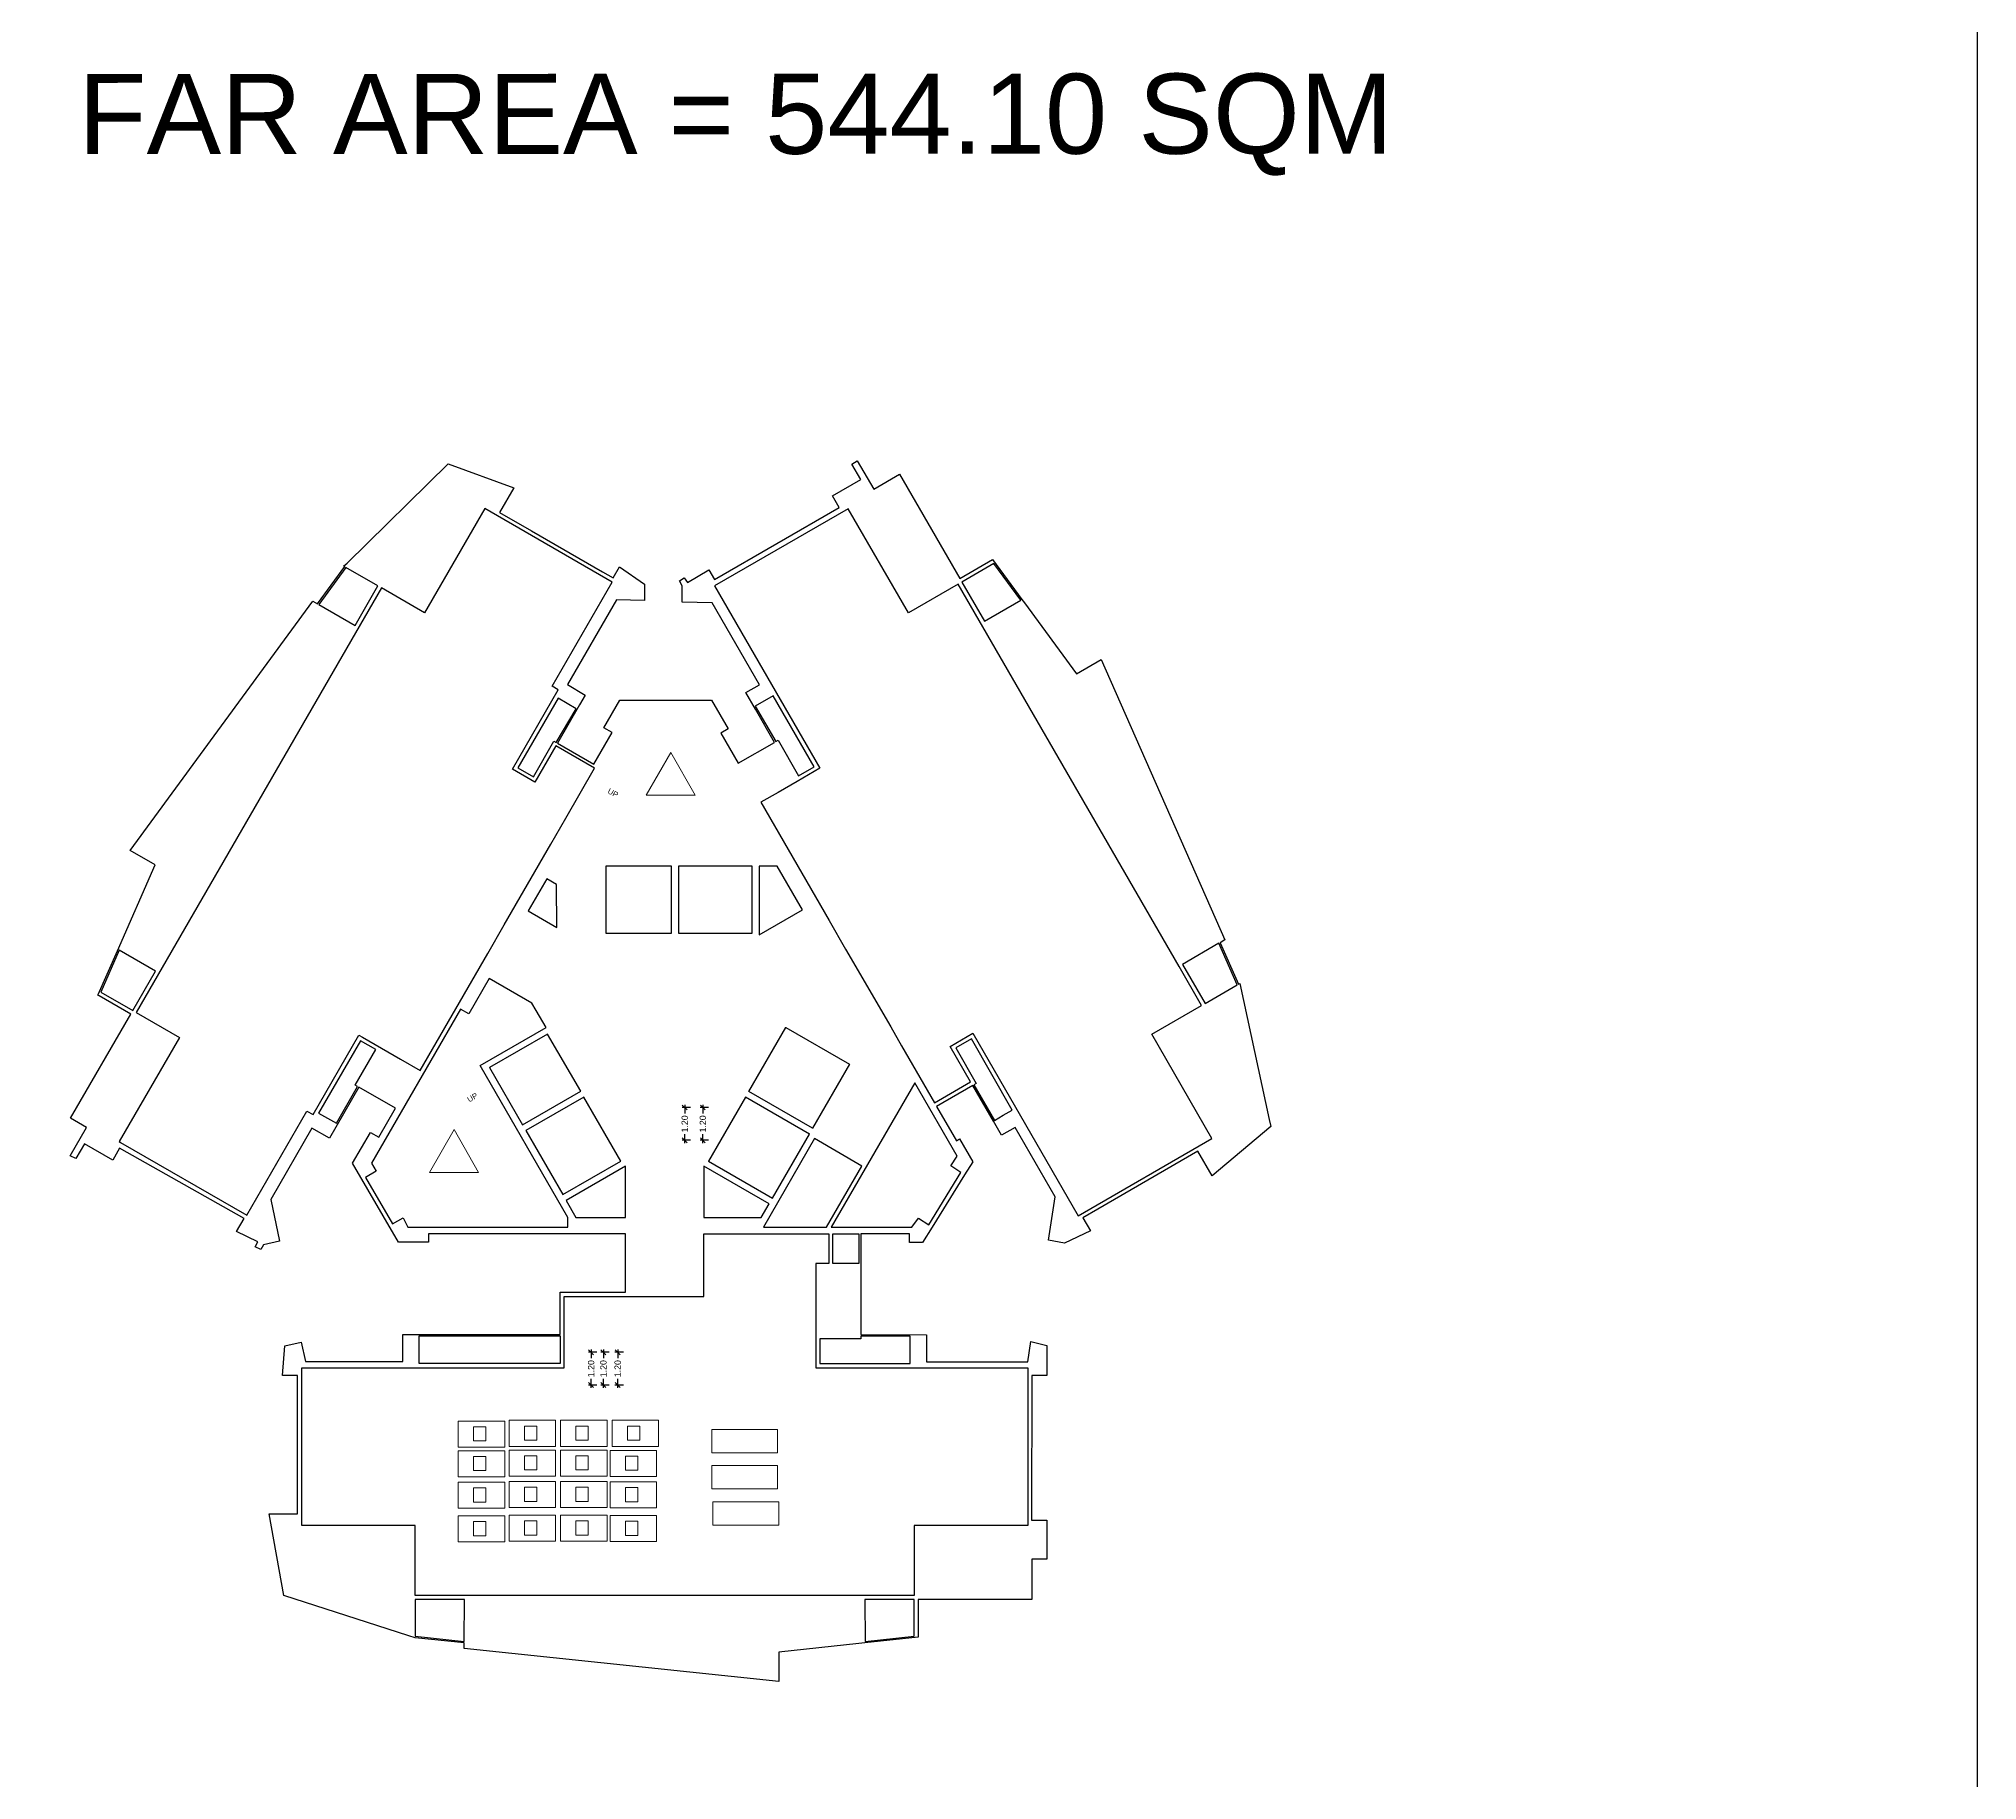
# Model space of a CAD drawing. Header units: metres. Extents: x 256329 to 886268, y -249371 to 355.
# Drawn here: x 281789.4 to 281860.3, y -478.9 to -415.3 of the extents above; entities that cross this region are included whole.
import ezdxf

# ---------------------------------------------------------------- set-up
doc = ezdxf.new("R2010")
doc.units = ezdxf.units.M
doc.header["$MEASUREMENT"] = 0
doc.header["$PDMODE"] = 35
doc.linetypes.add('CONTINOUS', pattern=[0])
doc.layers.get('0').update_dxf_attribs({"lineweight": 18})
doc.layers.get('Defpoints').update_dxf_attribs({"lineweight": 20})
doc.layers.add('A_TEXT', color=4, linetype='Continuous', lineweight=0, transparency=0.3)
for name, color, linetype, lineweight in [('BLK_1_FLR_34_BATH', 7, 'Continuous', 0), ('BLK_1_FLR_34_EXIT_WIDTH_DOOR', 7, 'Continuous', 0), ('BLK_1_FLR_34_LIFT_1', 1, 'Continuous', 0), ('BLK_1_FLR_34_LIFT_2', 1, 'Continuous', 0), ('BLK_1_FLR_34_LIFT_3', 1, 'Continuous', 0), ('BLK_1_FLR_34_LIFT_4', 7, 'Continuous', 0), ('BLK_1_FLR_34_LIFT_5', 1, 'Continuous', 0), ('BLK_1_FLR_34_LIFT_6', 1, 'Continuous', 0), ('BLK_1_FLR_34_UNITFA', 7, 'Continuous', 0)]:
    doc.layers.add(name, color=color, linetype=linetype, lineweight=lineweight)
for name, color, linetype in [('BLK_1_FLR_34_BLT_UP_AREA', 25, 'Continuous'), ('BLK_1_FLR_34_BLT_UP_AREA_DEDUCT', 25, 'Continuous'), ('BLK_1_FLR_34_CARPET_AREA', 25, 'Continuous'), ('BLK_1_FLR_34_FAR_AREA_DEDUCT', 7, 'Continuous'), ('BLK_1_FLR_34_WATER_CLOSET', 2, 'Continuous')]:
    doc.layers.add(name, color=color, linetype=linetype)
doc.layers.add('BLK_1_FLR_34_EXIT_WIDTH_STAIR', color=7, linetype='Continuous', plot=False)
doc.layers.add('SPA COMMENT', color=7, linetype='Continuous', true_color=0xeb0505)
doc.styles.add('Arial', font='arial.ttf')
doc.styles.get("Standard").update_dxf_attribs({"font": 'arial.ttf'})
doc.dimstyles.new('METRIC DIM', dxfattribs={"dimtxt": 0.23, "dimasz": 0.18, "dimexe": 0.1, "dimexo": 0.1, "dimgap": 0.09, "dimtad": 0, "dimzin": 0, "dimdsep": 46, "dimtxsty": 'Standard', "dimblk": 'OBLIQUE', "dimcen": 0, "dimdle": 0.1, "dimclrd": 147, "dimclre": 147, "dimclrt": 7, "dimadec": 0, "dimazin": 0, "dimtfac": 1, "dimtofl": 0, "dimtmove": 0, "dimatfit": 2, "dimfxl": 0.125, "dimtolj": 1, "dimtzin": 0, "dimarcsym": 0})

# ---------------------------------------------------------------- blocks, each defined once
blk = doc.blocks.new('_Oblique')
at = {"color": 0, "linetype": 'ByBlock', "lineweight": -2}
blk.add_line((-0.5, -0.5), (0.5, 0.5), dxfattribs=at)
blk = doc.blocks.new('*D46')
at = {"layer": 'BLK_1_FLR_34_EXIT_WIDTH_DOOR', "color": 147, "lineweight": -2, "transparency": 16777216}
for p, q in [((281810.818443, -463.295792), (281810.51138, -463.295792)), ((281810.61138, -463.195792), (281810.61138, -463.519092)), ((281810.818443, -464.497392), (281810.51138, -464.497392)), ((281810.61138, -464.597392), (281810.61138, -464.274092))]:
    blk.add_line(p, q, dxfattribs=at)
at = {"layer": 'Defpoints', "color": 0, "transparency": 16777216}
for p in [(281810.918443, -463.295792), (281810.61138, -464.497392), (281810.918443, -464.497392)]:
    blk.add_point(p, dxfattribs=at)
at = {"layer": 'BLK_1_FLR_34_EXIT_WIDTH_DOOR', "color": 147, "lineweight": -2, "transparency": 16777216, "xscale": 0.18, "yscale": 0.18, "zscale": 0.18}
for p, rotation in [((281810.61138, -463.295792), 90), ((281810.61138, -464.497392), 270)]:
    blk.add_blockref('_Oblique', p, dxfattribs=dict(at, rotation=rotation))
at = {"layer": 'BLK_1_FLR_34_EXIT_WIDTH_DOOR', "color": 7, "transparency": 16777216, "insert": (281810.61138, -463.896592), "char_height": 0.23, "attachment_point": 5, "rotation": 90}
blk.add_mtext('\\A1;1.20', dxfattribs=at)
blk = doc.blocks.new('*D47')
at = {"layer": 'BLK_1_FLR_34_EXIT_WIDTH_DOOR', "color": 147, "lineweight": -2, "transparency": 16777216}
for p, q in [((281810.297875, -463.295792), (281809.990812, -463.295792)), ((281810.090812, -463.195792), (281810.090812, -463.519092)), ((281810.297875, -464.497392), (281809.990812, -464.497392)), ((281810.090812, -464.597392), (281810.090812, -464.274092))]:
    blk.add_line(p, q, dxfattribs=at)
at = {"layer": 'Defpoints', "color": 0, "transparency": 16777216}
for p in [(281810.397875, -463.295792), (281810.090812, -464.497392), (281810.397875, -464.497392)]:
    blk.add_point(p, dxfattribs=at)
at = {"layer": 'BLK_1_FLR_34_EXIT_WIDTH_DOOR', "color": 147, "lineweight": -2, "transparency": 16777216, "xscale": 0.18, "yscale": 0.18, "zscale": 0.18}
for p, rotation in [((281810.090812, -463.295792), 90), ((281810.090812, -464.497392), 270)]:
    blk.add_blockref('_Oblique', p, dxfattribs=dict(at, rotation=rotation))
at = {"layer": 'BLK_1_FLR_34_EXIT_WIDTH_DOOR', "color": 7, "transparency": 16777216, "insert": (281810.090812, -463.896592), "char_height": 0.23, "attachment_point": 5, "rotation": 90}
blk.add_mtext('\\A1;1.20', dxfattribs=at)
blk = doc.blocks.new('*D48')
at = {"layer": 'BLK_1_FLR_34_EXIT_WIDTH_DOOR', "color": 147, "lineweight": -2, "transparency": 16777216}
for p, q in [((281809.847496, -463.295792), (281809.540433, -463.295792)), ((281809.640433, -463.195792), (281809.640433, -463.519092)), ((281809.847496, -464.497392), (281809.540433, -464.497392)), ((281809.640433, -464.597392), (281809.640433, -464.274092))]:
    blk.add_line(p, q, dxfattribs=at)
at = {"layer": 'Defpoints', "color": 0, "transparency": 16777216}
for p in [(281809.947496, -463.295792), (281809.640433, -464.497392), (281809.947496, -464.497392)]:
    blk.add_point(p, dxfattribs=at)
at = {"layer": 'BLK_1_FLR_34_EXIT_WIDTH_DOOR', "color": 147, "lineweight": -2, "transparency": 16777216, "xscale": 0.18, "yscale": 0.18, "zscale": 0.18}
for p, rotation in [((281809.640433, -463.295792), 90), ((281809.640433, -464.497392), 270)]:
    blk.add_blockref('_Oblique', p, dxfattribs=dict(at, rotation=rotation))
at = {"layer": 'BLK_1_FLR_34_EXIT_WIDTH_DOOR', "color": 7, "transparency": 16777216, "insert": (281809.640433, -463.896592), "char_height": 0.23, "attachment_point": 5, "rotation": 90}
blk.add_mtext('\\A1;1.20', dxfattribs=at)
blk = doc.blocks.new('*D49')
at = {"layer": 'BLK_1_FLR_34_EXIT_WIDTH_STAIR', "color": 147, "lineweight": -2, "transparency": 16777216}
for p, q in [((281813.063875, -454.246912), (281813.063875, -454.570212)), ((281813.270938, -454.346912), (281812.963875, -454.346912)), ((281813.270938, -455.548512), (281812.963875, -455.548512)), ((281813.063875, -455.648512), (281813.063875, -455.325212))]:
    blk.add_line(p, q, dxfattribs=at)
at = {"layer": 'Defpoints', "color": 0, "transparency": 16777216}
for p in [(281813.370938, -454.346912), (281813.063875, -455.548512), (281813.370938, -455.548512)]:
    blk.add_point(p, dxfattribs=at)
at = {"layer": 'BLK_1_FLR_34_EXIT_WIDTH_STAIR', "color": 147, "lineweight": -2, "transparency": 16777216, "xscale": 0.18, "yscale": 0.18, "zscale": 0.18}
for p, rotation in [((281813.063875, -454.346912), 90), ((281813.063875, -455.548512), 270)]:
    blk.add_blockref('_Oblique', p, dxfattribs=dict(at, rotation=rotation))
at = {"layer": 'BLK_1_FLR_34_EXIT_WIDTH_STAIR', "color": 7, "transparency": 16777216, "insert": (281813.063875, -454.947712), "char_height": 0.23, "attachment_point": 5, "rotation": 90}
blk.add_mtext('\\A1;1.20', dxfattribs=at)
blk = doc.blocks.new('*D50')
at = {"layer": 'BLK_1_FLR_34_EXIT_WIDTH_STAIR', "color": 147, "lineweight": -2, "transparency": 16777216}
for p, q in [((281813.72482, -454.246912), (281813.72482, -454.570212)), ((281813.931883, -454.346912), (281813.62482, -454.346912)), ((281813.931883, -455.548512), (281813.62482, -455.548512)), ((281813.72482, -455.648512), (281813.72482, -455.325212))]:
    blk.add_line(p, q, dxfattribs=at)
at = {"layer": 'Defpoints', "color": 0, "transparency": 16777216}
for p in [(281814.031883, -454.346912), (281813.72482, -455.548512), (281814.031883, -455.548512)]:
    blk.add_point(p, dxfattribs=at)
at = {"layer": 'BLK_1_FLR_34_EXIT_WIDTH_STAIR', "color": 147, "lineweight": -2, "transparency": 16777216, "xscale": 0.18, "yscale": 0.18, "zscale": 0.18}
for p, rotation in [((281813.72482, -454.346912), 90), ((281813.72482, -455.548512), 270)]:
    blk.add_blockref('_Oblique', p, dxfattribs=dict(at, rotation=rotation))
at = {"layer": 'BLK_1_FLR_34_EXIT_WIDTH_STAIR', "color": 7, "transparency": 16777216, "insert": (281813.72482, -454.947712), "char_height": 0.23, "attachment_point": 5, "rotation": 90}
blk.add_mtext('\\A1;1.20', dxfattribs=at)

msp = doc.modelspace()

# ---------------------------------------------------------------- linework, layer by layer
at = {"color": 5, "linetype": 'CONTINOUS', "elevation": 0.042641}
for points in [[(281811.649628, -442.923342), (281812.552818, -441.362659)], [(281813.449628, -442.923342), (281812.552818, -441.362659)], [(281811.649628, -442.923342), (281813.449628, -442.923342)], [(281803.727931, -456.71906), (281804.631121, -455.158377)], [(281805.527931, -456.71906), (281804.631121, -455.158377)], [(281803.727931, -456.71906), (281805.527931, -456.71906)]]:
    msp.add_lwpolyline(points, close=True, dxfattribs=at)
at = {"layer": 'BLK_1_FLR_34_BATH', "color": 3, "linetype": 'ByBlock', "lineweight": 9}
for points in [[(281806.484832, -466.765406), (281804.783032, -466.765406), (281804.783032, -465.811569), (281806.484832, -465.811569)], [(281808.342726, -466.739975), (281806.640926, -466.739975), (281806.640926, -465.786139), (281808.342726, -465.786139)], [(281810.226128, -466.739975), (281808.524328, -466.739975), (281808.524328, -465.786139), (281810.226128, -465.786139)], [(281812.109531, -466.739975), (281810.407731, -466.739975), (281810.407731, -465.786139), (281812.109531, -465.786139)], [(281806.484832, -467.851275), (281804.783032, -467.851275), (281804.783032, -466.897439), (281806.484832, -466.897439)], [(281808.342726, -467.825845), (281806.640926, -467.825845), (281806.640926, -466.872009), (281808.342726, -466.872009)], [(281810.226128, -467.825845), (281808.524328, -467.825845), (281808.524328, -466.872009), (281810.226128, -466.872009)], [(281812.033076, -467.838561), (281810.331276, -467.838561), (281810.331276, -466.884725), (281812.033076, -466.884725)], [(281806.484832, -469.000881), (281804.783032, -469.000881), (281804.783032, -468.047044), (281806.484832, -468.047044)], [(281808.342726, -468.97545), (281806.640926, -468.97545), (281806.640926, -468.021614), (281808.342726, -468.021614)], [(281810.226128, -468.97545), (281808.524328, -468.97545), (281808.524328, -468.021614), (281810.226128, -468.021614)], [(281812.033076, -468.988167), (281810.331276, -468.988167), (281810.331276, -468.03433), (281812.033076, -468.03433)], [(281806.484832, -470.233107), (281804.783032, -470.233107), (281804.783032, -469.27927), (281806.484832, -469.27927)], [(281808.342726, -470.207676), (281806.640926, -470.207676), (281806.640926, -469.25384), (281808.342726, -469.25384)], [(281810.226128, -470.207676), (281808.524328, -470.207676), (281808.524328, -469.25384), (281810.226128, -469.25384)], [(281812.033076, -470.220393), (281810.331276, -470.220393), (281810.331276, -469.266556), (281812.033076, -469.266556)]]:
    msp.add_lwpolyline(points, close=True, dxfattribs=at)
at = {"layer": 'BLK_1_FLR_34_BLT_UP_AREA', "color": 14, "elevation": 0.042641}
msp.add_lwpolyline([(281812.967168, -435.269382), (281812.868044, -435.095675), (281813.046193, -434.975347), (281813.163245, -435.148435), (281813.948387, -434.693643), (281814.149826, -435.044166), (281818.709611, -432.415075), (281818.45968, -431.982036), (281819.49766, -431.382881), (281819.172884, -430.820339), (281819.372066, -430.705341), (281819.971703, -431.743946), (281820.919609, -431.196674), (281823.119958, -435.005811), (281824.320281, -434.313712), (281825.3891, -435.773537), (281825.479228, -435.896436), (281827.382133, -438.493212), (281828.292466, -437.966685), (281832.809786, -448.22213), (281832.634896, -448.323148), (281833.303937, -449.84248), (281833.355166, -449.814779), (281834.430553, -454.789749), (281834.430553, -454.789749), (281834.485582, -455.044276), (281832.344661, -456.849255), (281831.82666, -455.949408), (281828.162638, -458.064554), (281827.622264, -458.376564), (281827.897365, -458.853017), (281826.944761, -459.311579), (281826.356596, -459.193089), (281826.6003, -457.609663), (281825.138187, -455.078957), (281824.642623, -455.365269), (281824.347541, -454.852649), (281823.591661, -453.544271), (281822.266907, -454.309175), (281822.992834, -455.566374), (281823.112893, -455.497125), (281823.596191, -456.335029), (281823.291344, -456.807235), (281822.11341, -458.72352), (281821.753868, -459.280775), (281821.279454, -459.280773), (281821.279454, -458.971885), (281819.507155, -458.969615), (281819.507154, -460.205764), (281819.507149, -462.653363), (281821.901035, -462.65801), (281821.900814, -463.641723), (281825.607157, -463.644927), (281825.717264, -462.906516), (281826.30569, -463.046323, 0.002645), (281826.301704, -464.142789), (281825.751715, -464.142789), (281825.746429, -469.437663), (281826.298086, -469.437667), (281826.301547, -470.868048), (281825.751559, -470.868304), (281825.751559, -472.340863), (281821.601844, -472.342187), (281821.601778, -473.54727), (281821.601749, -473.718528), (281819.651398, -473.924717), (281819.651398, -473.924717), (281819.426469, -473.948623), (281819.426469, -473.948623), (281816.506264, -474.258413), (281816.506219, -475.340883), (281805.004168, -474.125274), (281805.004147, -473.924375), (281803.208625, -473.734379), (281802.978625, -473.667605), (281798.402073, -472.192208), (281797.869717, -469.208882), (281798.908861, -469.209881), (281798.908861, -464.142789), (281798.358828, -464.142788), (281798.438735, -463.063322), (281799.042579, -462.934209), (281799.193552, -463.640309), (281802.75814, -463.640059), (281802.75814, -462.649506), (281807.758562, -462.649755), (281808.506263, -462.652498), (281808.506263, -461.10363), (281810.899816, -461.103735), (281810.899816, -458.971069), (281803.695993, -458.970198), (281803.69617, -459.276257), (281802.596043, -459.276423), (281800.918326, -456.386539), (281801.57041, -455.256916), (281801.873531, -455.431895), (281802.483038, -454.376982), (281801.148482, -453.606708), (281800.071217, -455.471911), (281799.431328, -455.10365), (281797.925094, -457.713254), (281798.243248, -459.240607), (281797.663859, -459.365992), (281797.563735, -459.539126), (281797.356622, -459.437882), (281797.457172, -459.265094), (281796.673668, -458.882621), (281796.949539, -458.404656), (281792.401881, -455.838586), (281792.152379, -456.27078), (281791.112949, -455.670567), (281790.797324, -456.215352), (281790.590404, -456.114256), (281791.187706, -455.078623), (281790.608245, -454.743766), (281792.807456, -450.933564), (281791.652, -450.266649), (281791.607263, -450.240944), (281791.615532, -450.221983), (281792.324522, -448.615519), (281793.699643, -445.479073), (281792.793572, -444.956176), (281799.468152, -435.830005), (281799.640413, -435.928711), (281800.63187, -434.572643), (281800.589039, -434.548954), (281800.720917, -434.450848), (281804.41807, -430.817085), (281806.813202, -431.689734), (281806.294872, -432.587788), (281807.456198, -433.257999), (281810.062127, -434.762239), (281810.443981, -434.982708), (281810.674002, -434.58415), (281811.590672, -435.212566), (281811.590672, -435.812566), (281810.570495, -435.784643), (281808.777921, -438.88133), (281809.421906, -439.273276), (281809.218692, -439.624441), (281809.218638, -439.623314), (281808.407314, -441.02827), (281809.744506, -441.800402), (281810.411801, -440.640841), (281810.108666, -440.465854), (281810.695611, -439.449073), (281814.045477, -439.449146), (281814.655155, -440.506094), (281814.387015, -440.660765), (281815.022254, -441.761023), (281816.347059, -440.996144), (281815.646639, -439.785017), (281815.296502, -439.175865), (281815.792131, -438.889685), (281814.065586, -435.900029), (281812.968752, -435.86992)], format="xyb", close=True, dxfattribs=at)
at = {"layer": 'BLK_1_FLR_34_BLT_UP_AREA_DEDUCT', "color": 14}
for points, elevation in [([(281801.846489, -435.273862), (281800.675524, -434.597519), (281799.684101, -435.953541), (281801.011393, -436.720093)], 0.042641), ([(281824.365164, -434.460825), (281823.194716, -435.136821), (281824.019801, -436.566282), (281825.34877, -435.803091)], 0.042641), ([(281809.091005, -439.766667), (281808.433555, -439.385487), (281806.965781, -441.928098), (281807.528315, -442.253101), (281808.27951, -440.952212), (281808.366549, -441.002471)], 0.042641), ([(281816.29495, -439.291956), (281815.63965, -439.670705), (281816.390219, -440.971273), (281816.477116, -440.921068), (281817.226965, -442.220194), (281817.797471, -441.890807)], 0.042641), ([(281810.183319, -447.969314), (281812.583931, -447.969314), (281812.583931, -445.519914), (281810.183319, -445.519914)], 0.042641), ([(281812.832706, -447.970652), (281815.533318, -447.970652), (281815.533318, -445.521328), (281812.832706, -445.521328)], 0.042641), ([(281817.370327, -447.126548), (281816.444774, -445.524755), (281815.784346, -445.52459), (281815.783719, -448.031864)], 0.042641), ([(281808.377116, -446.189138), (281808.01722, -445.981252), (281807.335733, -447.158736), (281808.380974, -447.76243)], 0.042641), ([(281793.717041, -449.357067), (281792.390453, -448.589964), (281791.711703, -450.12791), (281792.882067, -450.803519)], 0.042641), ([(281833.26033, -449.867521), (281832.589979, -448.34521), (281831.26496, -449.114303), (281832.090049, -450.543373)], 0.042641), ([(281816.762437, -451.420547), (281819.088641, -452.763428), (281817.738756, -455.101763), (281815.409992, -453.757404)], 0.124096), ([(281801.768187, -452.232326), (281801.205454, -451.907666), (281799.678139, -454.553107), (281800.3282, -454.926627), (281801.103801, -453.583326), (281801.017197, -453.533336)], 0.042641), ([(281808.046534, -451.667645), (281805.919441, -452.881081), (281807.128826, -454.977899), (281809.261805, -453.746293)], 0.159639), ([(281825.037307, -454.439967), (281823.542219, -451.840984), (281822.971709, -452.170364), (281823.721857, -453.469304), (281823.634926, -453.51945), (281824.384925, -454.818142), (281824.709155, -454.631384), (281824.708162, -454.629621)], 0.042641), ([(281823.161662, -456.72505), (281822.786545, -456.486792), (281823.026094, -456.124269), (281821.477309, -453.441421), (281818.421382, -458.720928), (281821.371202, -458.721666), (281821.604296, -458.399381), (281821.984211, -458.64055)], 0.042641), ([(281810.726794, -456.305258), (281809.374833, -453.968122), (281807.253519, -455.1939), (281808.60548, -457.531036)], 0.042641), ([(281817.618879, -455.321227), (281815.280544, -453.971342), (281813.930659, -456.309678), (281816.268994, -457.659562)], 0.042641), ([(281819.533816, -456.494361), (281817.810943, -455.478472), (281815.93976, -458.718007), (281818.248183, -458.720148)], 0.124096), ([(281810.898479, -456.499152), (281808.724274, -457.753633), (281809.083911, -458.370336), (281810.897998, -458.370802)], 0.042641), ([(281816.144005, -457.876075), (281813.756476, -456.497791), (281813.756299, -458.371656), (281815.857799, -458.371854)], 0.042641), ([(281819.427924, -460.054751), (281818.477075, -460.054756), (281818.477075, -458.969614), (281819.427012, -458.969614)], 0.042641), ([(281808.506263, -462.800807), (281808.506639, -463.712194), (281803.358709, -463.712117), (281803.35814, -462.700082), (281808.506263, -462.700825), (281808.506263, -462.800807)], 0.042641), ([(281821.301035, -462.711141), (281819.50633, -462.711008), (281819.50633, -462.800809), (281818.006519, -462.800809), (281818.006519, -463.71213), (281821.301626, -463.712715), (281821.301665, -463.49279), (281821.301035, -463.492788)], 0.042641), ([(281805.007752, -472.341174), (281803.208811, -472.341139), (281803.208669, -473.684112), (281805.003159, -473.875452)], 0.042641), ([(281821.451715, -472.341137), (281819.652772, -472.34103), (281819.657164, -473.873821), (281821.451857, -473.684114)], 0.042641)]:
    msp.add_lwpolyline(points, close=True, dxfattribs=dict(at, elevation=elevation))
at = {"layer": 'BLK_1_FLR_34_CARPET_AREA', "color": 14, "elevation": 0.085282}
for points in [[(281805.858291, -448.712305), (281806.458294, -447.672763), (281806.458294, -447.672763), (281808.164756, -444.716193), (281808.164756, -444.716193), (281808.714631, -443.763493), (281808.714631, -443.763493), (281809.764168, -441.945088), (281808.349811, -441.128734), (281807.583106, -442.457693), (281806.760303, -441.982824), (281808.437101, -439.077648), (281808.211869, -438.94765), (281810.411413, -435.136759), (281805.751845, -432.447366), (281803.552343, -436.258165), (281801.976008, -435.348342), (281793.012364, -450.87852), (281794.588696, -451.788342), (281792.390312, -455.597203), (281792.42962, -455.622475), (281797.048761, -458.288536), (281799.248263, -454.477741), (281799.473518, -454.607749), (281801.150368, -451.702482), (281801.280272, -451.777459), (281801.973218, -452.177478), (281801.973218, -452.177478), (281802.665194, -452.576612), (281802.665194, -452.576612), (281803.387339, -452.993416), (281805.858291, -448.712305)], [(281818.944485, -448.554964), (281818.944485, -448.554964), (281820.596285, -451.402569), (281820.596285, -451.402569), (281820.990572, -452.09864), (281820.990572, -452.09864), (281822.191042, -454.179678), (281823.516598, -453.414368), (281823.516706, -453.414302), (281822.766755, -452.115114), (281823.5977, -451.635373), (281823.597727, -451.635357), (281827.447716, -458.303867), (281832.338168, -455.480467), (281830.138118, -451.669835), (281831.959413, -450.618318), (281831.134428, -449.189385), (281823.064692, -435.212185), (281821.243752, -436.263466), (281819.043654, -432.453155), (281814.152938, -435.276694), (281818.003103, -441.945013), (281817.172053, -442.424736), (281817.172081, -442.424735), (281816.479057, -442.824963), (281816.479044, -442.824985), (281815.845597, -443.189302), (281818.343569, -447.516), (281818.343569, -447.516)], [(281813.756258, -458.969332), (281818.32682, -458.969334), (281818.328327, -460.052712), (281817.856257, -460.052712), (281817.85632, -460.30292), (281817.856271, -460.30292), (281817.856256, -461.103445), (281817.856242, -461.103445), (281817.856248, -461.851258), (281817.856264, -461.850381), (281817.856264, -462.650551), (281817.856259, -462.650551), (281817.856259, -463.86185), (281825.60146, -463.861872), (281825.60146, -469.637579), (281821.451462, -469.637579), (281821.451462, -472.190854), (281803.208655, -472.190878), (281803.208705, -469.637605), (281799.058654, -469.637605), (281799.058654, -463.861844), (281808.655995, -463.864101), (281808.656031, -461.253367), (281811.729619, -461.253367), (281811.729619, -461.253576), (281812.929816, -461.253423), (281812.929816, -461.253349), (281813.756264, -461.253363), (281813.756269, -460.019333), (281813.756269, -460.019333)]]:
    msp.add_lwpolyline(points, close=True, dxfattribs=at)
at = {"layer": 'BLK_1_FLR_34_FAR_AREA_DEDUCT', "color": 14, "elevation": 0.042641}
msp.add_lwpolyline([(281807.994977, -451.418456), (281807.635592, -450.799142), (281807.478206, -450.527585), (281805.917689, -449.628372), (281805.164443, -450.922109), (281804.864757, -450.749155), (281801.611626, -456.386206), (281801.777032, -456.672481), (281801.389285, -456.901782), (281802.381423, -458.60475), (281802.771414, -458.380233), (281802.941368, -458.71906), (281808.783498, -458.720522), (281808.783586, -458.370522), (281805.586862, -452.807388)], close=True, dxfattribs=at)
at = {"layer": 'BLK_1_FLR_34_LIFT_1', "color": 1, "linetype": 'ByBlock', "lineweight": 9, "elevation": 0.042641}
msp.add_lwpolyline([(281812.832706, -447.970652), (281815.533318, -447.970652), (281815.533318, -445.521328), (281812.832706, -445.521328)], close=True, dxfattribs=at)
at = {"layer": 'BLK_1_FLR_34_LIFT_2', "color": 1, "linetype": 'ByBlock', "lineweight": 9, "elevation": 0.042641}
msp.add_lwpolyline([(281810.183319, -447.969314), (281812.583931, -447.969314), (281812.583931, -445.519914), (281810.183319, -445.519914)], close=True, dxfattribs=at)
at = {"layer": 'BLK_1_FLR_34_LIFT_3', "color": 1, "linetype": 'ByBlock', "lineweight": 9, "elevation": 0.159639}
msp.add_lwpolyline([(281808.046534, -451.667645), (281805.919441, -452.881081), (281807.128826, -454.977899), (281809.261805, -453.746293)], close=True, dxfattribs=at)
at = {"layer": 'BLK_1_FLR_34_LIFT_4', "color": 1, "linetype": 'ByBlock', "lineweight": 9, "elevation": 0.042641}
msp.add_lwpolyline([(281810.726794, -456.305258), (281809.374833, -453.968122), (281807.253519, -455.1939), (281808.60548, -457.531036)], close=True, dxfattribs=at)
at = {"layer": 'BLK_1_FLR_34_LIFT_5', "color": 1, "linetype": 'ByBlock', "lineweight": 9, "elevation": 0.042641}
msp.add_lwpolyline([(281817.618879, -455.321227), (281815.280544, -453.971342), (281813.930659, -456.309678), (281816.268994, -457.659562)], close=True, dxfattribs=at)
at = {"layer": 'BLK_1_FLR_34_LIFT_6', "color": 2, "linetype": 'ByBlock', "lineweight": 9, "elevation": 0.124096}
msp.add_lwpolyline([(281816.762437, -451.420547), (281819.088641, -452.763428), (281817.738756, -455.101763), (281815.409992, -453.757404)], close=True, dxfattribs=at)
at = {"layer": 'BLK_1_FLR_34_UNITFA', "color": 5}
for points in [[(281814.052836, -466.119951), (281816.458918, -466.119951), (281816.458918, -466.970673), (281814.052836, -466.970673)], [(281814.052836, -467.441879), (281816.458918, -467.441879), (281816.458918, -468.292601), (281814.052836, -468.292601)], [(281814.091964, -468.771156), (281816.498046, -468.771156), (281816.498046, -469.621878), (281814.091964, -469.621878)]]:
    msp.add_lwpolyline(points, close=True, dxfattribs=at)
at = {"layer": 'BLK_1_FLR_34_WATER_CLOSET', "color": 3, "linetype": 'ByBlock', "lineweight": 9}
for points in [[(281805.796026, -466.023129), (281805.343427, -466.023129), (281805.343427, -466.539489), (281805.796026, -466.539489)], [(281807.65392, -465.997698), (281807.201321, -465.997698), (281807.201321, -466.514058), (281807.65392, -466.514058)], [(281809.537322, -465.997698), (281809.084724, -465.997698), (281809.084724, -466.514058), (281809.537322, -466.514058)], [(281811.420725, -465.997698), (281810.968126, -465.997698), (281810.968126, -466.514058), (281811.420725, -466.514058)], [(281805.796026, -467.108998), (281805.343427, -467.108998), (281805.343427, -467.625358), (281805.796026, -467.625358)], [(281807.65392, -467.083568), (281807.201321, -467.083568), (281807.201321, -467.599928), (281807.65392, -467.599928)], [(281809.537322, -467.083568), (281809.084724, -467.083568), (281809.084724, -467.599928), (281809.537322, -467.599928)], [(281811.344269, -467.096284), (281810.891671, -467.096284), (281810.891671, -467.612644), (281811.344269, -467.612644)], [(281805.796026, -468.258604), (281805.343427, -468.258604), (281805.343427, -468.774964), (281805.796026, -468.774964)], [(281807.65392, -468.233173), (281807.201321, -468.233173), (281807.201321, -468.749533), (281807.65392, -468.749533)], [(281809.537322, -468.233173), (281809.084724, -468.233173), (281809.084724, -468.749533), (281809.537322, -468.749533)], [(281811.344269, -468.24589), (281810.891671, -468.24589), (281810.891671, -468.76225), (281811.344269, -468.76225)], [(281805.796026, -469.49083), (281805.343427, -469.49083), (281805.343427, -470.00719), (281805.796026, -470.00719)], [(281807.65392, -469.465399), (281807.201321, -469.465399), (281807.201321, -469.981759), (281807.65392, -469.981759)], [(281809.537322, -469.465399), (281809.084724, -469.465399), (281809.084724, -469.981759), (281809.537322, -469.981759)], [(281811.344269, -469.478116), (281810.891671, -469.478116), (281810.891671, -469.994476), (281811.344269, -469.994476)]]:
    msp.add_lwpolyline(points, close=True, dxfattribs=at)
at = {"layer": 'SPA COMMENT'}
msp.add_lwpolyline([(281860.317546, -923.441005), (281745.876506, -923.441005), (281745.876506, 21.834427), (281860.317546, 21.834427)], close=True, dxfattribs=at)

# ---------------------------------------------------------------- texts
at = {"layer": 'A_TEXT', "lineweight": 0, "style": 'Arial'}
for s, insert, char_height, width, attachment_point, rotation in [('\\pxt13;FAR AREA = 544.10 SQM', (281790.889833, -420.289963, 3.774443), 2.927656, 187.570469, 7, 0.01797177), ('\\pxi2.2673,qc;UP', (281811.287478, -443.415821, 0.042641), 0.2, 2.485498, 9, 331.87202278), ('\\pxi2.2673,qc;UP', (281806.23407, -453.562449, 0.042641), 0.2, 2.485498, 9, 30.00549018)]:
    msp.add_mtext(s, dxfattribs=dict(at, insert=insert, char_height=char_height, width=width, attachment_point=attachment_point, rotation=rotation))

# ---------------------------------------------------------------- dimensions: what is measured, and where the dimension line sits
at = {"layer": 'BLK_1_FLR_34_EXIT_WIDTH_DOOR', "color": 1}
for base, p1, p2, picture, middle in [((281809.640433, -464.497392), (281809.947496, -463.295792), (281809.947496, -464.497392), '*D48', (281809.640433, -463.896592)), ((281810.090812, -464.497392), (281810.397875, -463.295792), (281810.397875, -464.497392), '*D47', (281810.090812, -463.896592)), ((281810.61138, -464.497392), (281810.918443, -463.295792), (281810.918443, -464.497392), '*D46', (281810.61138, -463.896592))]:
    dim = msp.add_linear_dim(base=base, p1=p1, p2=p2, angle=90, dimstyle='METRIC DIM', override={"dimfxl": 0.18}, dxfattribs=at)
    dim.commit()
    dim.dimension.update_dxf_attribs({"geometry": picture, "text_midpoint": middle})
at = {"layer": 'BLK_1_FLR_34_EXIT_WIDTH_STAIR', "color": 7}
for base, p1, p2, picture, middle in [((281813.063875, -455.548512), (281813.370938, -454.346912), (281813.370938, -455.548512), '*D49', (281813.063875, -454.947712)), ((281813.72482, -455.548512), (281814.031883, -454.346912), (281814.031883, -455.548512), '*D50', (281813.72482, -454.947712))]:
    dim = msp.add_linear_dim(base=base, p1=p1, p2=p2, angle=90, dimstyle='METRIC DIM', override={"dimfxl": 0.18}, dxfattribs=at)
    dim.commit()
    dim.dimension.update_dxf_attribs({"geometry": picture, "text_midpoint": middle})

doc.saveas('drawing.dxf')
